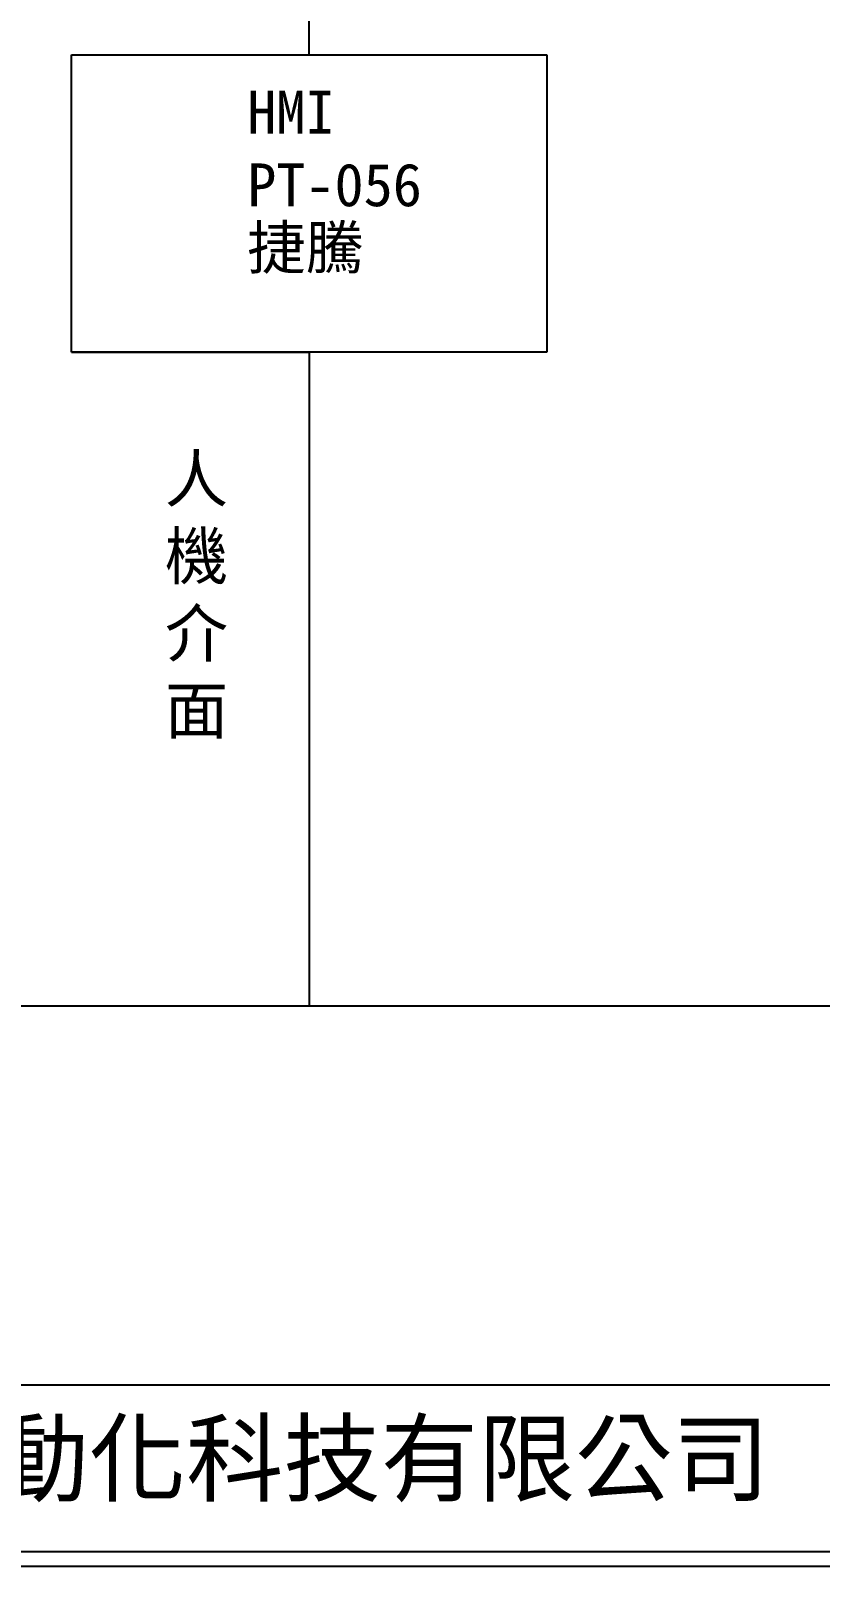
# Model space of a CAD drawing. Extents: x 10 to 297, y 3 to 207.
# Drawn here: x 76.4 to 142.9, y 3 to 132.2 of the extents above; entities that cross this region are included whole.
import ezdxf

# ---------------------------------------------------------------- set-up
doc = ezdxf.new("R2010")
doc.units = 0
doc.layers.add('圖框層', color=7, linetype='CONTINUOUS')
doc.layers.add('標尺寸層', color=3, linetype='CONTINUOUS')
doc.styles.add('CNS', font='romanc.shx', dxfattribs={"bigfont": 'chineset.shx'})
doc.styles.add('STSL', font='kaiu.ttf')

msp = doc.modelspace()

# ---------------------------------------------------------------- linework, layer by layer
at = {"layer": '圖框層', "color": 7}
for p, q in [((11.25, 18.25), (295.75, 18.25)), ((11.25, 4.25), (295.75, 4.25)), ((10, 3), (297, 3))]:
    msp.add_line(p, q, dxfattribs=at)
at = {"layer": '標尺寸層', "color": 7}
for p, q in [((99.88, 130.12), (99.88, 188.4)), ((79.88, 130.12), (119.88, 130.12)), ((79.88, 105.12), (79.88, 130.12)), ((79.88, 130.12), (99.88, 130.12)), ((119.88, 130.12), (119.88, 105.12)), ((119.88, 105.12), (79.88, 105.12)), ((79.88, 105.12), (99.88, 105.12)), ((99.88, 105.12), (99.88, 50.14)), ((26.17, 50.14), (283.61, 50.14))]:
    msp.add_line(p, q, dxfattribs=at)

# ---------------------------------------------------------------- texts
at = {"layer": '圖框層', "color": 4, "style": 'STSL'}
for s, height, p in [('HMI', 3.6, (94.66, 123.51)), ('PT-056', 3.6, (94.66, 117.4)), ('捷騰', 3.6, (94.66, 112.13)), ('泓陞自動化科技有限公司', 6, (48.6, 9.08))]:
    msp.add_text(s, height=height, dxfattribs=at).set_placement(p)
at = {"layer": '標尺寸層', "color": 7, "insert": (87.73, 96.43), "char_height": 3.9, "width": 4.1392, "attachment_point": 1, "style": 'CNS'}
msp.add_mtext('{\\fDFKai-SB|b0|i0|c136|p65;人機介面}', dxfattribs=at)

doc.saveas('drawing.dxf')
